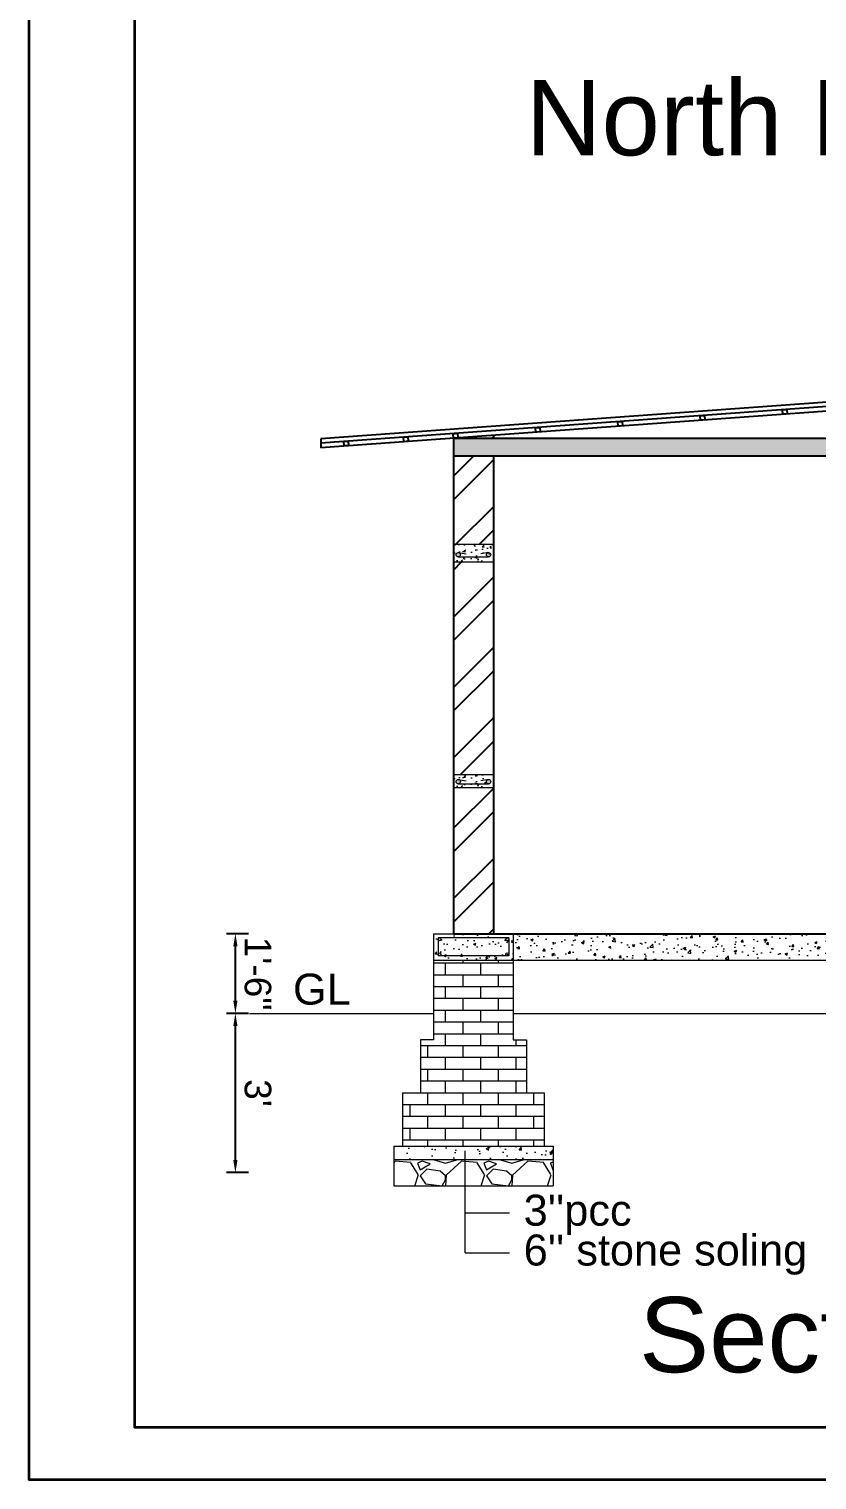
# Model space of a CAD drawing. Header units: inches. Extents: x 54699 to 80583, y -8431 to -3547.
# Drawn here: x 75507.5 to 75685.6, y -8431.4 to -8103.5 of the extents above; entities that cross this region are included whole.
import ezdxf

# ---------------------------------------------------------------- set-up
doc = ezdxf.new("R2010")
doc.units = ezdxf.units.IN
doc.header["$LTSCALE"] = 0.5
doc.header["$MEASUREMENT"] = 0
doc.header["$PDMODE"] = 66
for name, color, linetype, lineweight in [('door', 202, 'Continuous', 5), ('steps', 253, 'Continuous', 20), ('Toilet', 7, 'Continuous', 25), ('WALL - A', 1, 'Continuous', 40)]:
    doc.layers.add(name, color=color, linetype=linetype, lineweight=lineweight)
doc.layers.add('Normal Wall', color=7, linetype='Continuous', lineweight=35, true_color=0xffaf89)
doc.styles.add('Lettring Text', font='arial.ttf')
doc.styles.get("Standard").update_dxf_attribs({"font": 'arial.ttf'})
doc.dimstyles.new('Copy of Standard', dxfattribs={"dimtxt": 6, "dimasz": 2.875, "dimexe": 2, "dimexo": 4, "dimgap": 2, "dimtad": 1, "dimdec": 0, "dimrnd": 1, "dimzin": 0, "dimdsep": 46, "dimlunit": 4, "dimtxsty": 'Lettring Text', "dimcen": 0.1, "dimclrd": 7, "dimclre": 7, "dimclrt": 7, "dimazin": 0, "dimtfac": 0.645, "dimtdec": 0, "dimtmove": 1, "dimatfit": 0, "dimfxl": 3, "dimfxlon": 1, "dimtfillclr": 256, "dimtolj": 1, "dimtzin": 0, "dimlwd": -1, "dimlwe": -1, "dimarcsym": 2})
pattern_1 = [(50, (-4317.0094, -2768.4244), (5.73808146, -0.50201708), [0.6, -6.6]), (355, (-4317.0094, -2768.4244), (-1.11001067, 6.01753707), [0.48, -5.28]), (100.4514445, (-4316.531, -2768.466), (4.62807077, 5.51551993), [0.50992154, -5.6091369]), (46.1842, (-4317.0094, -2766.8244), (8.53793065, -1.32415425), [0.9, -9.9]), (96.635635, (-4316.298, -2766.935), (7.4772956, 7.7929488), [0.7648827, -8.4137101]), (351.184164, (-4317.009, -2766.824), (7.4772956, 7.7929488), [0.72, -7.92]), (21, (-4316.2094, -2767.2244), (4.77525642, -3.22095113), [0.6, -6.6]), (326, (-4316.2094, -2767.2244), (1.94652266, 5.80120036), [0.48, -5.28]), (71.451445, (-4315.8115, -2767.493), (6.721779, 2.58024922), [0.5099215, -5.6091369]), (37.5, (-4317.0094, -2768.4244), (0.09727884, 2.66315083), [0, -5.216, 0, -5.36, 0, -5.3]), (7.5, (-4317.0094, -2768.4244), (2.1045563, 3.1552937), [0, -3.056, 0, -5.096, 0, -2.02]), (327.5, (-4318.7934, -2768.4244), (4.27057949, -0.180438974), [0, -2, 0, -6.24, 0, -8.28]), (317.5, (-4319.5934, -2768.4244), (4.66548935, 0.80083986), [0, -2.6, 0, -4.144, 0, -5.88])]
pattern_2 = [(45, (-4317.009, -2768.424), (-7.9549513, 7.9549513), []), (45, (-4311.706, -2768.424), (-7.9549513, 7.9549513), [])]
pattern_3 = [(228.0127875, (-285437.636, 22422.9231), (-120, -135), [2.01804, -199.7863207]), (184.96974073, (-285438.986, 22421.4231), (180, 15), [3.46302, -342.8388714]), (132.51044708, (-285442.436, 22421.1231), (150, -165), [2.44182, -241.74048894]), (267.273689, (-285448.286, 22417.3731), (15, 300), [3.15357, -312.2033706]), (292.83365418, (-285448.436, 22414.2231), (-75, 180), [3.092325, -306.1405969]), (357.273689, (-285447.236, 22411.3731), (-300, 15), [3.15357, -312.2033706]), (37.69424047, (-285444.086, 22411.2231), (-195, -150), [4.170435, -412.87272823]), (72.25532837, (-285440.786, 22413.7731), (105, 330), [3.93732, -389.79482245]), (121.42956562, (-285439.586, 22417.5231), (-120, 195), [3.16425, -313.26109665]), (175.2363583, (-285441.236, 22420.2231), (165, -15), [3.61248, -177.0114387]), (222.3974378, (-285444.836, 22420.5231), (-180, -165), [4.67172, -462.5006251]), (138.81407483, (-285433.436, 22417.2231), (-105, 90), [1.594515, -157.8576722]), (171.4692344, (-285434.636, 22418.2731), (195, -30), [3.033555, -300.32267124]), (225, (-285437.636, 22418.723), (-2e-15, -15), [2.121315, -19.09188844]), (203.1985905, (-285438.686, 22420.5231), (75, 30), [1.14237, -113.0942266]), (291.8014095, (-285439.736, 22420.073), (-15, 45), [1.615545, -79.1619271]), (30.9637565, (-285439.136, 22418.573), (45, 30), [2.623935, -84.8403434]), (161.5650512, (-285436.886, 22419.923), (30, -15), [1.897365, -45.5367999]), (16.38954033, (-285448.436, 22420.0731), (150, 45), [2.658, -263.1426772]), (70.34617594, (-285445.886, 22420.8231), (-60, -165), [2.229915, -220.7611162]), (293.1985905, (-285436.886, 22422.9231), (-30, 75), [2.284725, -111.9518716]), (343.61045967, (-285435.986, 22420.8231), (-150, 45), [2.658, -263.1426772]), (339.4439548, (-285448.436, 22410.7731), (-75, 30), [2.5632, -125.5968562]), (294.77514057, (-285446.036, 22409.8731), (-75, 165), [2.14767, -212.61964595]), (66.8014095, (-285436.736, 22407.9231), (30, 75), [2.284725, -111.9518716]), (17.35402464, (-285435.836, 22410.0231), (-195, -60), [2.514465, -248.9313542]), (69.4439548, (-285444.086, 22407.9231), (-30, -75), [1.2816, -126.8784562]), (101.3099325, (-285437.636, 22407.923), (-15, 60), [0.76485, -75.7204427]), (165.9637565, (-285437.786, 22408.673), (45, -15), [3.092325, -58.7542594]), (186.00900596, (-285440.786, 22409.4231), (150, 15), [2.86575, -283.7088476]), (303.6900675, (-285439.136, 22417.223), (-15, 30), [2.16333, -51.91993913]), (353.15722659, (-285437.936, 22415.4231), (255, -30), [3.77691, -373.91343936]), (60.9453959, (-285434.186, 22414.9731), (-60, -105), [1.54434, -152.8901121]), (90, (-285433.436, 22416.323), (-15, 15), [0.9, -14.1]), (120.25643716, (-285441.086, 22409.8731), (60, -105), [2.08386, -206.30279984]), (48.0127875, (-285442.136, 22411.6731), (120, 135), [4.03608, -197.7682807]), (0, (-285439.436, 22414.673), (15, 15), [3.9, -11.1]), (325.30484647, (-285435.536, 22414.6731), (150, -105), [2.37171, -234.7991145]), (254.0546041, (-285433.586, 22413.3231), (-15, -60), [2.18403, -107.01761834]), (207.64597536, (-285434.186, 22411.2231), (-285, -150), [3.555975, -352.04211273]), (175.42607874, (-285437.336, 22409.5731), (-195, 15), [3.761985, -372.4361011])]
pattern_4 = [(50, (11279.731, 108204.278), (5.73808146, -0.50201708), [0.6, -6.6]), (355, (11279.731, 108204.278), (-1.11001067, 6.01753707), [0.48, -5.28]), (100.4514, (11280.2093, 108204.236), (4.62807505, 5.51551634), [0.50992152, -5.6091369]), (46.1842, (11279.731, 108205.878), (8.5379284, -1.3241521), [0.9, -9.9]), (96.6356, (11280.443, 108205.7675), (7.47730164, 7.79294297), [0.7648823, -8.413704]), (351.1842, (11279.731, 108205.878), (7.47729556, 7.7929488), [0.72, -7.92]), (21, (11280.531, 108205.478), (4.77525642, -3.22095113), [0.6, -6.6]), (326, (11280.531, 108205.478), (1.94652266, 5.80120036), [0.48, -5.28]), (71.4514, (11280.929, 108205.2094), (6.72178103, 2.58024397), [0.50992152, -5.6091369]), (37.5, (11279.7311, 108204.2779), (0.097278843, 2.66315083), [0, -5.216, 0, -5.36, 0, -5.3]), (7.5, (11279.731, 108204.2779), (2.1045563, 3.155293695), [0, -3.056, 0, -5.096, 0, -2.02]), (327.5, (11277.9471, 108204.2779), (4.27057949, -0.180438974), [0, -2, 0, -6.24, 0, -8.28]), (317.5, (11277.147, 108204.278), (4.66548935, 0.80083986), [0, -2.6, 0, -4.144, 0, -5.88])]

# ---------------------------------------------------------------- blocks, each defined once
blk = doc.blocks.new('*D1265')
at = {"color": 7, "transparency": 16777216}
for p, q in [((75557.18, -8325.95), (75552.18, -8325.95)), ((75554.18, -8359.07), (75554.18, -8328.83)), ((75557.18, -8361.94), (75552.18, -8361.94))]:
    blk.add_line(p, q, dxfattribs=at)
at = {"color": 7, "linetype": 'ByBlock', "transparency": 16777216}
for points in [[(75554.66, -8328.83), (75553.7, -8328.83), (75554.18, -8325.95)], [(75554.66, -8359.07), (75553.7, -8359.07), (75554.18, -8361.94)]]:
    blk.add_solid(points, dxfattribs=at)
at = {"layer": 'Defpoints', "color": 0, "linetype": 'ByBlock', "transparency": 16777216}
for p in [(75554.18, -8325.95), (75589.98, -8325.95), (75589.98, -8361.94)]:
    blk.add_point(p, dxfattribs=at)
at = {"color": 7, "linetype": 'ByBlock', "lineweight": 5, "transparency": 16777216, "insert": (75559.24, -8343.95), "char_height": 6, "attachment_point": 5, "rotation": 270.0012, "style": 'Lettring Text'}
blk.add_mtext("\\A1;3'", dxfattribs=at)
blk = doc.blocks.new('*D1267')
at = {"color": 7, "transparency": 16777216}
for p, q in [((75557.18, -8307.95), (75552.18, -8307.95)), ((75554.18, -8323.08), (75554.18, -8310.82)), ((75557.18, -8325.95), (75552.18, -8325.95))]:
    blk.add_line(p, q, dxfattribs=at)
for points in [[(75554.66, -8310.82), (75553.7, -8310.82), (75554.18, -8307.95)], [(75554.66, -8323.08), (75553.7, -8323.08), (75554.18, -8325.95)]]:
    blk.add_solid(points, dxfattribs=at)
at = {"layer": 'Defpoints', "color": 0, "transparency": 16777216}
for p in [(75554.18, -8307.95), (75598.98, -8307.94), (75589.98, -8325.95)]:
    blk.add_point(p, dxfattribs=at)
at = {"color": 7, "transparency": 16777216, "insert": (75559.24, -8316.95), "char_height": 6, "attachment_point": 5, "rotation": 270.0012, "style": 'Lettring Text'}
blk.add_mtext('\\A1;1\'-6"', dxfattribs=at)

msp = doc.modelspace()

# ---------------------------------------------------------------- hatches: boundary and pattern name
at = {"linetype": 'ByBlock', "lineweight": 5}
h = msp.add_hatch(dxfattribs=at)
h.set_pattern_fill('AR-CONC', scale=0.5, style=0)
h.set_pattern_definition([(50, (29364.5528, 60583.807), (3.58630091, -0.31376067), [0.375, -4.125]), (355, (29364.5528, 60583.807), (-0.69375667, 3.76096067), [0.3, -3.3]), (100.4514, (29364.8517, 60583.7807), (2.89254691, 3.44719771), [0.31870095, -3.50571056]), (46.1842, (29364.553, 60584.807), (5.33620524, -0.82759507), [0.5625, -6.1875]), (96.6356, (29364.9975, 60584.738), (4.67331353, 4.87058935), [0.47805144, -5.258565]), (351.1842, (29364.553, 60584.807), (4.67330973, 4.870593), [0.45, -4.95]), (21, (29365.0528, 60584.557), (2.98453526, -2.01309445), [0.375, -4.125]), (326, (29365.0528, 60584.557), (1.21657666, 3.62575023), [0.3, -3.3]), (71.4514, (29365.3015, 60584.389), (4.20111314, 1.61265248), [0.31870095, -3.50571056]), (37.5, (29364.5528, 60583.8069), (0.060799277, 1.66446927), [0, -3.26, 0, -3.35, 0, -3.3125]), (7.5, (29364.5528, 60583.8069), (1.315347687, 1.97205856), [0, -1.91, 0, -3.185, 0, -1.2625]), (327.5, (29363.4378, 60583.8069), (2.66911218, -0.112774359), [0, -1.25, 0, -3.9, 0, -5.175]), (317.5, (29362.9378, 60583.8069), (2.91593085, 0.50052491), [0, -1.625, 0, -2.59, 0, -3.675])])
h.paths.add_polyline_path([(75612.48, -8219.94), (75603.48, -8219.94), (75603.48, -8223.94), (75612.48, -8223.94)])
edge = h.paths.add_edge_path(flags=16)
edge.add_arc((75611.4, -8222.59), 0.496, 180, 268.058, ccw=False)
edge.add_arc((75611.4, -8222.59), 0.496, 0, 180, ccw=False)
edge.add_arc((75611.4, -8222.59), 0.496, -91.942, 0, ccw=False)
edge.add_line((75611.38, -8223.08), (75604.58, -8223.08))
edge.add_arc((75604.56, -8222.59), 0.496, 180, 271.942, ccw=False)
edge.add_arc((75604.56, -8222.59), 0.496, 0, 180, ccw=False)
edge.add_arc((75604.56, -8222.59), 0.496, -88.058, 0, ccw=False)
edge.add_line((75604.58, -8223.08), (75611.38, -8223.08))
h = msp.add_hatch(color=7, dxfattribs=at)
h.paths.add_polyline_path([(75611.89, -8222.31, 0.414214), (75611.4, -8221.82), (75611.23, -8221.85, 0.315664), (75610.9, -8222.31, 1)])
h.paths.add_polyline_path([(75604.73, -8221.85), (75604.56, -8221.82, 0.414214), (75604.06, -8222.31, 0.404321), (75604.54, -8222.81), (75604.58, -8222.81, 0.404321), (75605.06, -8222.31, 0.315664)])
h = msp.add_hatch(dxfattribs=at)
h.set_pattern_fill('AR-CONC', scale=0.5, style=0)
h.set_pattern_definition([(50, (29364.5528, 60532.807), (3.58630091, -0.31376067), [0.375, -4.125]), (355, (29364.5528, 60532.807), (-0.69375667, 3.76096067), [0.3, -3.3]), (100.4514, (29364.8517, 60532.7807), (2.89254691, 3.44719771), [0.31870095, -3.50571056]), (46.1842, (29364.553, 60533.807), (5.33620524, -0.82759507), [0.5625, -6.1875]), (96.6356, (29364.9975, 60533.738), (4.67331353, 4.87058935), [0.47805144, -5.258565]), (351.1842, (29364.553, 60533.807), (4.67330973, 4.870593), [0.45, -4.95]), (21, (29365.0528, 60533.557), (2.98453526, -2.01309445), [0.375, -4.125]), (326, (29365.0528, 60533.557), (1.21657666, 3.62575023), [0.3, -3.3]), (71.4514, (29365.3015, 60533.389), (4.20111314, 1.61265248), [0.31870095, -3.50571056]), (37.5, (29364.5528, 60532.8069), (0.060799277, 1.66446927), [0, -3.26, 0, -3.35, 0, -3.3125]), (7.5, (29364.5528, 60532.8069), (1.315347687, 1.97205856), [0, -1.91, 0, -3.185, 0, -1.2625]), (327.5, (29363.4378, 60532.8069), (2.66911218, -0.112774359), [0, -1.25, 0, -3.9, 0, -5.175]), (317.5, (29362.9378, 60532.8069), (2.91593085, 0.50052491), [0, -1.625, 0, -2.59, 0, -3.675])])
h.paths.add_polyline_path([(75612.48, -8271.94), (75603.48, -8271.94), (75603.48, -8274.94), (75612.48, -8274.94)])
h.paths.add_polyline_path([(75611.38, -8274.08, -0.404321), (75610.9, -8273.59, -1), (75611.89, -8273.59, -0.424176), (75611.38, -8274.08), (75604.58, -8274.08, -0.424176), (75604.06, -8273.59, -1), (75605.06, -8273.59, -0.404321), (75604.58, -8274.08)], flags=16)
h = msp.add_hatch(color=7, dxfattribs=at)
h.paths.add_polyline_path([(75611.89, -8273.59, 0.414214), (75611.4, -8273.09), (75611.23, -8273.12, 0.315664), (75610.9, -8273.59, 1)])
h.paths.add_polyline_path([(75604.73, -8273.12), (75604.56, -8273.09, 0.414214), (75604.06, -8273.59, 0.404321), (75604.54, -8274.08), (75604.58, -8274.08, 0.404321), (75605.06, -8273.59, 0.315664)])
at = {"layer": 'door', "ltscale": 0.5}
h = msp.add_hatch(dxfattribs=at)
h.set_pattern_fill('AR-CONC', color=256, scale=0.8, style=0)
h.set_pattern_definition(pattern_1)
h.paths.add_polyline_path([(75844.42, -8199.94), (75844.42, -8195.94), (75603.48, -8195.94), (75603.48, -8199.94)])
h = msp.add_hatch(dxfattribs=at)
h.set_pattern_fill('AR-CONC', color=256, scale=0.8, style=0)
h.set_pattern_definition(pattern_4)
h.paths.add_polyline_path([(75616.98, -8307.94), (75598.98, -8307.94), (75598.98, -8313.94), (75616.98, -8313.94), (75616.98, -8308.89)])
h.paths.add_polyline_path([(75615.98, -8308.89), (75615.98, -8312.94), (75599.98, -8312.94), (75599.98, -8308.89), (75600.28, -8308.89, -0.049683), (75600.35, -8308.89)], flags=16)
h.paths.add_polyline_path([(75615.97, -8309.23, -1), (75615.3, -8309.23, -1)], flags=0)
h.paths.add_polyline_path([(75615.98, -8312.61, -1), (75615.31, -8312.61, -1)], flags=16)
h.paths.add_polyline_path([(75600.65, -8312.61, -1), (75599.98, -8312.61, -1)], flags=16)
h = msp.add_hatch(dxfattribs=at)
h.set_pattern_fill('AR-CONC', color=256, scale=0.8, style=0)
h.set_pattern_definition(pattern_4)
h.paths.add_polyline_path([(75615.98, -8308.89), (75599.98, -8308.89), (75599.98, -8312.94), (75615.98, -8312.94)])
h = msp.add_hatch(color=256, dxfattribs=at)
h.paths.add_polyline_path([(75600.65, -8309.23, 0.385424), (75600.35, -8308.89), (75600.28, -8308.89, 0.385424), (75599.98, -8309.23, 1)])
h.paths.add_polyline_path([(75599.98, -8312.61, 1), (75600.65, -8312.61, 1)])
h.paths.add_polyline_path([(75615.3, -8309.23, 1), (75615.97, -8309.23, 1)])
h.paths.add_polyline_path([(75615.31, -8312.61, 1), (75615.98, -8312.61, 1)])
at = {"layer": 'door', "ltscale": 0.5, "transparency": 33554648}
h = msp.add_hatch(dxfattribs=at)
h.set_pattern_fill('AR-BRSTD', color=256)
h.set_pattern_definition([(0, (-79794.3429, 18579.4835), (0, 2.667), []), (90, (-79794.343, 18579.4835), (-4, 2.667), [2.667, -2.667])])
h.paths.add_polyline_path([(75616.98, -8313.94), (75598.98, -8313.94), (75598.98, -8331.94), (75616.98, -8331.94)])
h.paths.add_polyline_path([(75619.98, -8331.94), (75595.98, -8331.94), (75595.98, -8343.94), (75616.98, -8343.94), (75619.98, -8343.94)])
h.paths.add_polyline_path([(75623.98, -8343.94), (75616.98, -8343.94), (75595.98, -8343.94), (75591.98, -8343.94), (75591.98, -8355.94), (75623.98, -8355.94)])
at = {"layer": 'door', "ltscale": 0.5}
h = msp.add_hatch(dxfattribs=at)
h.set_pattern_fill('AR-CONC', color=256, style=0)
h.set_pattern_definition([(50, (70840.2386, 60086.9365), (7.17260183, -0.62752135), [0.75, -8.25]), (355, (70840.2386, 60086.9365), (-1.3875133, 7.5219213), [0.6, -6.6]), (100.4514, (70840.836, 60086.884), (5.7850938, 6.8943954), [0.6374019, -7.0114211]), (46.1842, (70840.239, 60088.9365), (10.6724105, -1.6551901), [1.125, -12.375]), (96.6356, (70841.128, 60088.799), (9.346627, 9.7411787), [0.9561029, -10.51713]), (351.1842, (70840.239, 60088.937), (9.3466195, 9.741186), [0.9, -9.9]), (21, (70841.2386, 60088.4365), (5.9690705, -4.0261889), [0.75, -8.25]), (326, (70841.2386, 60088.4365), (2.4331533, 7.25150045), [0.6, -6.6]), (71.4514, (70841.736, 60088.101), (8.4022263, 3.225305), [0.6374019, -7.0114211]), (37.5, (70840.2386, 60086.9365), (0.12159855, 3.32893854), [0, -6.52, 0, -6.7, 0, -6.625]), (7.5, (70840.2386, 60086.9365), (2.63069537, 3.94411712), [0, -3.82, 0, -6.37, 0, -2.525]), (327.5, (70838.0086, 60086.9365), (5.33822436, -0.22554872), [0, -2.5, 0, -7.8, 0, -10.35]), (317.5, (70837.0086, 60086.9365), (5.8318617, 1.00104982), [0, -3.25, 0, -5.18, 0, -7.35])])
h.paths.add_polyline_path([(75625.98, -8355.94), (75589.98, -8355.94), (75589.98, -8358.94), (75625.98, -8358.94)])
at = {"layer": 'door', "ltscale": 0.5, "transparency": 33554648}
h = msp.add_hatch(dxfattribs=at)
h.set_pattern_fill('GRAVEL', color=256, scale=15)
h.set_pattern_definition(pattern_3)
h.paths.add_polyline_path([(75606.13, -8358.94), (75589.98, -8358.94), (75589.98, -8364.94), (75606.13, -8364.94)])
h = msp.add_hatch(dxfattribs=at)
h.set_pattern_fill('GRAVEL', color=256, scale=15)
h.set_pattern_definition(pattern_3)
h.paths.add_polyline_path([(75625.98, -8364.94), (75625.98, -8358.94), (75606.13, -8358.94), (75606.13, -8364.94)])
at = {"layer": 'steps', "ltscale": 0.3}
h = msp.add_hatch(dxfattribs=at)
h.set_pattern_fill('AR-CONC', scale=0.8, style=0)
h.set_pattern_definition(pattern_1)
h.paths.add_polyline_path([(75716.98, -8313.94), (75716.98, -8307.94), (75616.98, -8307.94), (75616.98, -8313.94)])
at = {"layer": 'WALL - A', "lineweight": 25}
h = msp.add_hatch(dxfattribs=at)
h.set_pattern_fill('ANSI32', color=256, scale=30, style=0)
h.set_pattern_definition(pattern_2)
h.paths.add_polyline_path([(75612.48, -8195.29), (75603.48, -8195.94), (75612.48, -8195.94)])
h = msp.add_hatch(dxfattribs=at)
h.set_pattern_fill('ANSI32', color=256, scale=30, style=0)
h.set_pattern_definition(pattern_2)
h.paths.add_polyline_path([(75612.48, -8199.94), (75603.48, -8199.94), (75603.48, -8219.94), (75612.48, -8219.94)])
h = msp.add_hatch(dxfattribs=at)
h.set_pattern_fill('ANSI32', color=256, scale=30, style=0)
h.set_pattern_definition(pattern_2)
h.paths.add_polyline_path([(75612.48, -8223.94), (75603.48, -8223.94), (75603.48, -8271.94), (75612.48, -8271.94)])
h = msp.add_hatch(dxfattribs=at)
h.set_pattern_fill('ANSI32', color=256, scale=30, style=0)
h.set_pattern_definition(pattern_2)
h.paths.add_polyline_path([(75603.48, -8307.94), (75612.48, -8307.94), (75612.48, -8274.94), (75603.48, -8274.94)])

# ---------------------------------------------------------------- linework, layer by layer
at = {"color": 7, "linetype": 'ByBlock', "lineweight": 5}
for p, q in [((75603.48, -8219.94), (75612.48, -8219.94)), ((75604.54, -8222.81), (75611.4, -8222.81)), ((75604.56, -8221.82), (75606.31, -8222.13)), ((75611.4, -8221.82), (75609.65, -8222.13)), ((75603.48, -8223.94), (75612.48, -8223.94)), ((75603.48, -8223.94), (75612.48, -8223.94)), ((75603.48, -8271.94), (75612.48, -8271.94)), ((75603.48, -8274.94), (75612.48, -8274.94)), ((75603.48, -8274.94), (75612.48, -8274.94)), ((75604.54, -8274.08), (75611.4, -8274.08)), ((75604.56, -8273.09), (75606.31, -8273.4)), ((75611.4, -8273.09), (75609.65, -8273.4)), ((75606.13, -8380.1), (75606.13, -8357.04)), ((75606.13, -8371.01), (75616.13, -8371.01)), ((75606.13, -8380.1), (75616.13, -8380.1))]:
    msp.add_line(p, q, dxfattribs=at)
at = {"color": 7, "linetype": 'ByBlock', "lineweight": 5, "ltscale": 10}
for p, q in [((75557.35, -8325.95), (75598.98, -8325.95)), ((75616.98, -8325.95), (75830.89, -8325.93))]:
    msp.add_line(p, q, dxfattribs=at)
at = {"color": 7, "linetype": 'ByBlock', "lineweight": 5}
for centre in [(75604.56, -8222.31), (75611.4, -8222.31), (75604.56, -8273.59), (75611.4, -8273.59)]:
    msp.add_circle(centre, 0.496, dxfattribs=at)
at = {"layer": 'door', "ltscale": 0.5}
for p, q in [((75598.98, -8307.94), (75616.98, -8307.94)), ((75598.98, -8307.94), (75598.98, -8331.94)), ((75603.48, -8307.94), (75612.48, -8307.94)), ((75603.48, -8307.94), (75612.48, -8307.94)), ((75612.48, -8307.94), (75603.48, -8307.94)), ((75603.48, -8307.94), (75612.48, -8307.94)), ((75616.98, -8307.94), (75616.98, -8331.94)), ((75615.98, -8308.89), (75599.98, -8308.89)), ((75599.98, -8308.89), (75599.98, -8312.94)), ((75615.47, -8308.89), (75614.98, -8309.54)), ((75615.98, -8309.34), (75615.47, -8310)), ((75615.98, -8308.89), (75615.98, -8312.94)), ((75598.98, -8313.94), (75616.98, -8313.94)), ((75615.98, -8312.94), (75599.98, -8312.94)), ((75603.48, -8313.94), (75844.39, -8313.94)), ((75595.98, -8331.94), (75595.98, -8343.94)), ((75598.98, -8331.94), (75595.98, -8331.94)), ((75616.98, -8331.94), (75619.98, -8331.94)), ((75619.98, -8331.94), (75619.98, -8343.94)), ((75591.98, -8343.94), (75595.98, -8343.94)), ((75591.98, -8343.94), (75591.98, -8355.94)), ((75619.98, -8343.94), (75623.98, -8343.94)), ((75623.98, -8343.94), (75623.98, -8355.94)), ((75589.98, -8355.94), (75625.98, -8355.94)), ((75589.98, -8355.94), (75589.98, -8364.94)), ((75625.98, -8355.94), (75625.98, -8364.94)), ((75589.98, -8358.94), (75625.98, -8358.94)), ((75589.98, -8364.94), (75625.98, -8364.94))]:
    msp.add_line(p, q, dxfattribs=at)
for centre in [(75600.31, -8309.23), (75615.64, -8309.23), (75600.31, -8312.61), (75615.64, -8312.61)]:
    msp.add_circle(centre, 0.335, dxfattribs=at)
at = {"layer": 'Normal Wall'}
for points in [[(75507.54, -7680.87), (76565.54, -7680.87), (76565.54, -8431.39), (75507.54, -8431.39)], [(75507.54, -7680.87), (76565.54, -7680.87), (76565.54, -8431.39), (75507.54, -8431.39)], [(76553.63, -7692.77), (75531.35, -7692.77), (75531.35, -8419.49), (76553.63, -8419.49)], [(76553.63, -7692.77), (75531.35, -7692.77), (75531.35, -8419.49), (76553.63, -8419.49)]]:
    msp.add_lwpolyline(points, close=True, dxfattribs=at)
at = {"layer": 'Toilet'}
for p, q in [((75844.42, -8176.5), (75573.48, -8196.11)), ((75844.42, -8177.5), (75573.48, -8197.11)), ((75844.42, -8178.5), (75573.48, -8198.12)), ((75573.48, -8196.11), (75573.48, -8198.12)), ((75603.48, -8195.94), (75844.42, -8195.94)), ((75603.48, -8195.94), (75603.48, -8307.94)), ((75612.48, -8195.29), (75612.48, -8195.94)), ((75603.48, -8199.94), (75844.42, -8199.94)), ((75612.48, -8199.94), (75612.48, -8307.94)), ((75603.48, -8307.94), (75844.42, -8307.94))]:
    msp.add_line(p, q, dxfattribs=at)
for points in [[(75677.81, -8189.56), (75678.81, -8189.49), (75678.88, -8190.49), (75677.88, -8190.56)], [(75622.01, -8193.6), (75623, -8193.53), (75623.08, -8194.53), (75622.08, -8194.6)], [(75640.61, -8192.25), (75641.6, -8192.18), (75641.68, -8193.18), (75640.68, -8193.25)], [(75659.21, -8190.91), (75660.21, -8190.84), (75660.28, -8191.83), (75659.28, -8191.91)], [(75578.68, -8196.74), (75579.68, -8196.66), (75579.75, -8197.66), (75578.75, -8197.73)], [(75592.19, -8195.76), (75593.19, -8195.69), (75593.26, -8196.68), (75592.26, -8196.76)], [(75603.41, -8194.95), (75604.4, -8194.87), (75604.48, -8195.87), (75603.48, -8195.94)]]:
    msp.add_lwpolyline(points, close=True, dxfattribs=at)

# ---------------------------------------------------------------- texts
at = {"color": 7, "linetype": 'ByBlock', "lineweight": 5}
for s, insert, char_height, width, attachment_point in [('{\\fArial CE|b0|i0|c238|p34;\\P\\fArial CE|b0|i0|c0|p34;\\H2.8333x;North Elevation}', (75700.95, -8118.67), 6, 232.9624, 5), ('{\\fArial CE|b0|i0|c0|p34;GL}', (75567.2, -8316.97), 7, 174.1012, 1), ("{\\fArial CE|b0|i0|c238|p34;3'}'{\\fArial CE|b0|i0|c238|p34;pcc}", (75619.34, -8366.93), 7, 174.1012, 1), ("{\\fArial CE|b0|i0|c0|p34;6\\fArial CE|b0|i0|c238|p34;'}'{\\fArial CE|b0|i0|c238|p34; \\fArial CE|b0|i0|c0|p34;stone\\fArial CE|b0|i0|c238|p34; soling}", (75619.34, -8375.93), 7, 174.1012, 1), ('{\\fArial CE|b0|i0|c238|p34;\\P\\fArial CE|b0|i0|c0|p34;\\H2.8333x;Section at A-A}', (75721.3, -8393.67), 6, 232.9624, 5)]:
    msp.add_mtext(s, dxfattribs=dict(at, insert=insert, char_height=char_height, width=width, attachment_point=attachment_point))

# ---------------------------------------------------------------- dimensions: what is measured, and where the dimension line sits
dim = msp.add_linear_dim(base=(75554.18, -8307.95), p1=(75589.98, -8325.95), p2=(75598.98, -8307.94), angle=270.0012, dimstyle='Copy of Standard')
dim.commit()
dim.dimension.update_dxf_attribs({"geometry": '*D1267', "text_midpoint": (75554.18, -8316.95), "dimtype": 160})
dim = msp.add_aligned_dim(p1=(75589.98, -8361.94), p2=(75589.98, -8325.95), distance=35.8, dimstyle='Copy of Standard', dxfattribs=at)
dim.commit()
dim.dimension.update_dxf_attribs({"geometry": '*D1265', "text_midpoint": (75559.24, -8343.95)})

doc.saveas('drawing.dxf')
